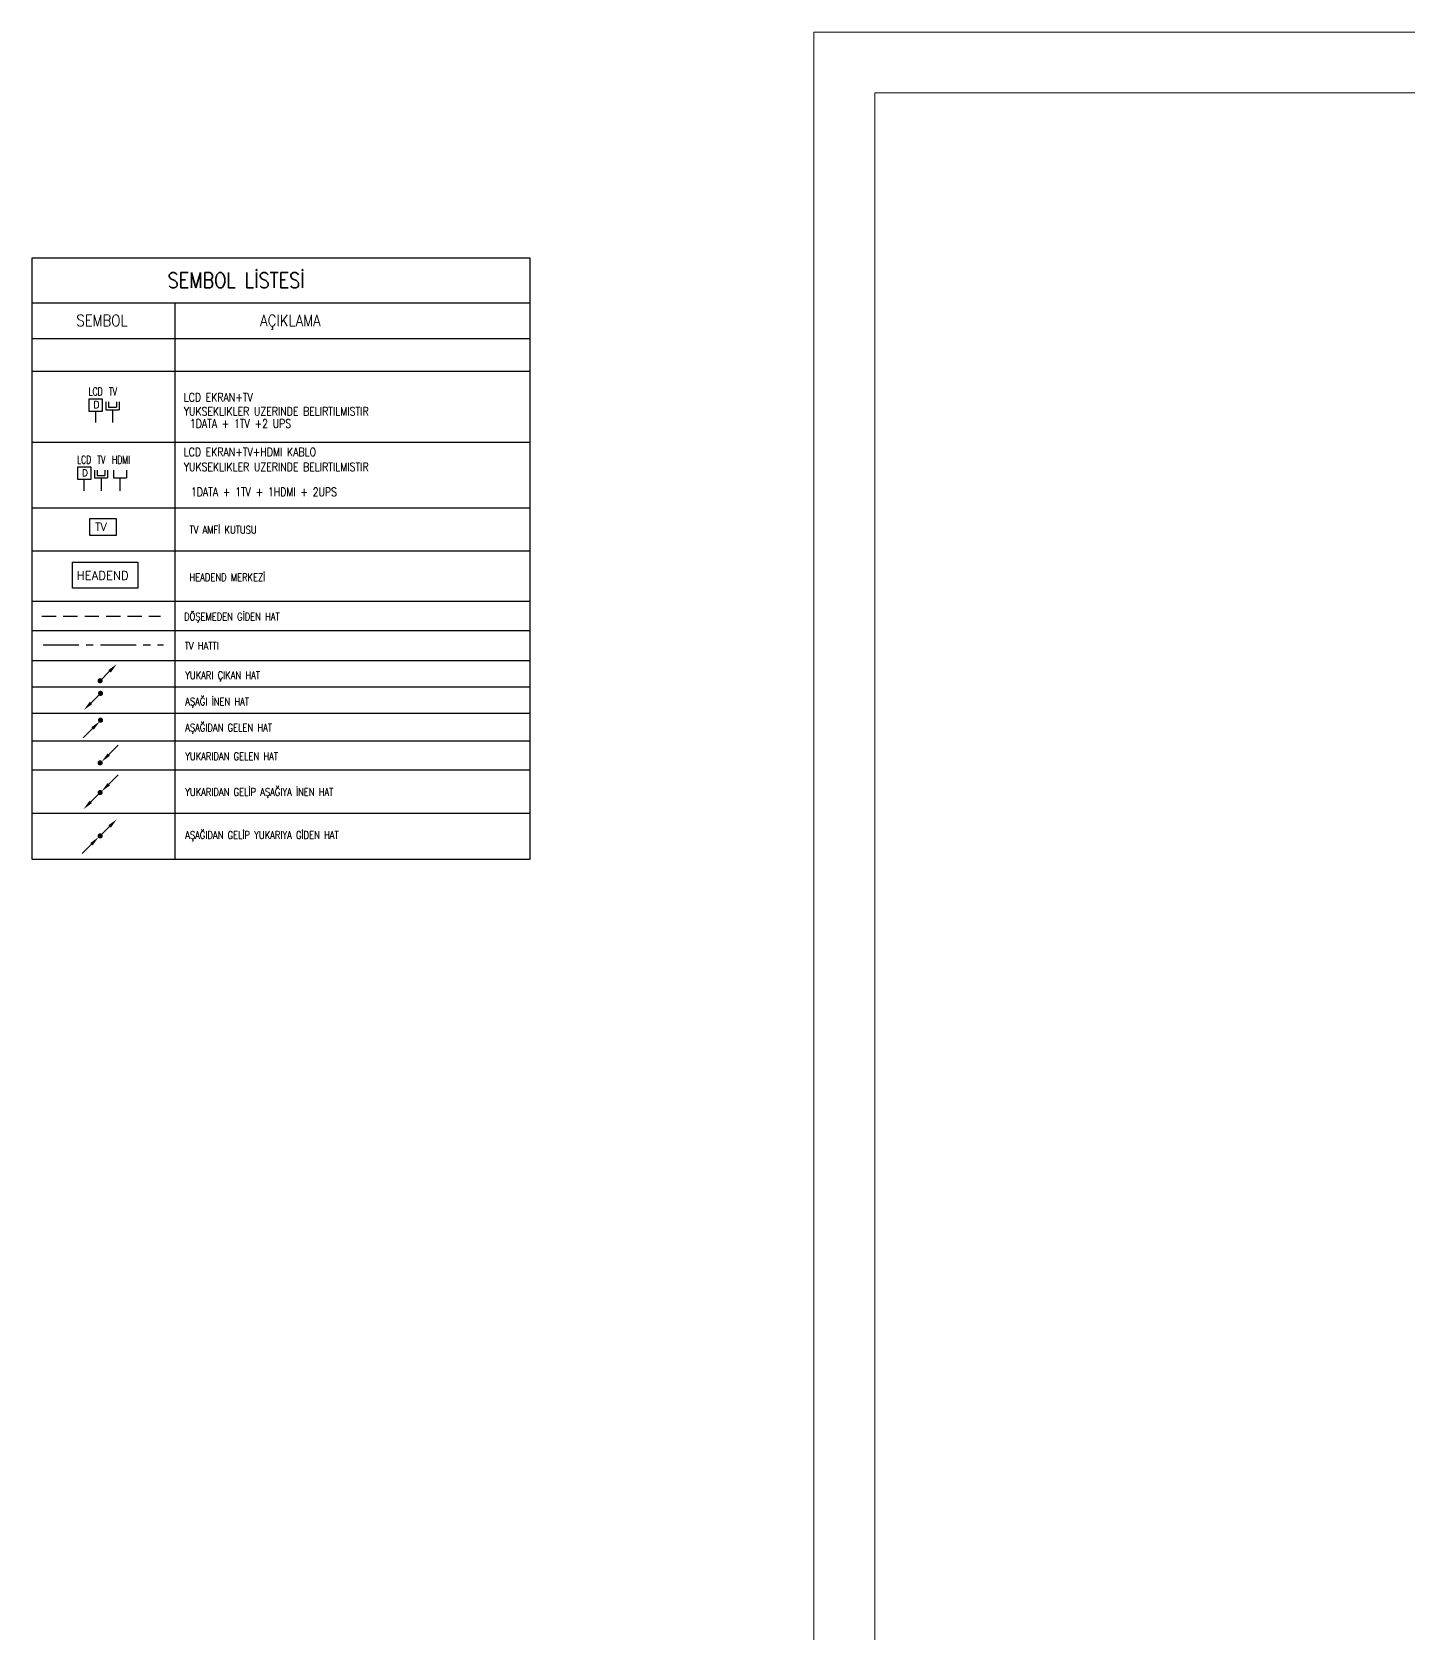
# Model space of a CAD drawing. Extents: x -2598 to 23780, y 0 to 8114.
# Drawn here: x -1026 to 781, y 2103 to 4205 of the extents above; entities that cross this region are included whole.
import ezdxf
from ezdxf.enums import TextEntityAlignment as Align

# ---------------------------------------------------------------- set-up
doc = ezdxf.new("R2010")
doc.units = 0
doc.header["$LTSCALE"] = 25
doc.header["$MEASUREMENT"] = 0
doc.linetypes.add('CENTER', pattern=[2, 1.25, -0.25, 0.25, -0.25])
doc.linetypes.add('HIDDEN', pattern=[0.375, 0.25, -0.125])
for name, color, linetype, lineweight in [('40A', 9, 'Continuous', 9), ('E-AŞAĞI İNEN HAT', 7, 'Continuous', 30), ('E-AŞAĞIDAN GELEN HAT', 7, 'Continuous', 30), ('E-AŞAĞIDAN GELİP YUKARIYA GİDEN HAT', 7, 'Continuous', 30), ('E-DATA LCD EKRAN', 7, 'Continuous', 30), ('E-DATA PRİZİ (RJ45)', 7, 'Continuous', 30), ('E-HEADEND MERKEZİ', 7, 'Continuous', 30), ('E-KABLO', 7, 'Continuous', 30), ('E-TV AMFİ KUTUSU', 7, 'Continuous', 30), ('E-YAZI', 7, 'Continuous', 30), ('E-YUKARI ÇIKAN HAT', 7, 'Continuous', 30), ('E-YUKARIDAN GELEN HAT', 7, 'Continuous', 30), ('E-YUKARIDAN GELİP AŞAĞIYA İNEN HAT', 7, 'Continuous', 30)]:
    doc.layers.add(name, color=color, linetype=linetype, lineweight=lineweight)
doc.styles.add('E-YAZI', font='txttw.shx')

# ---------------------------------------------------------------- blocks, each defined once
blk = doc.blocks.new('100_TV AMFİ KUTUSU')
at = {"layer": 'E-TV AMFİ KUTUSU', "color": 4}
blk.add_lwpolyline([(-1.8, 0.46), (1.74, 0.46), (1.74, 2.6), (-1.8, 2.6)], close=True, dxfattribs=at)
at = {"layer": 'E-TV AMFİ KUTUSU', "color": 3, "style": 'E-YAZI'}
blk.add_text('TV', height=1.054, dxfattribs=at).set_placement((-1.09, 1.04))
blk = doc.blocks.new('100_YUKARI ÇIKAN HAT')
at = {"layer": 'E-YUKARI ÇIKAN HAT', "color": 3, "linetype": 'Continuous'}
blk.add_line((2.47, 2.47), (0, 0), dxfattribs=at)
at = {"layer": 'E-YUKARI ÇIKAN HAT', "color": 4, "linetype": 'Continuous', "const_width": 0.675}
blk.add_lwpolyline([(-0.34, 0, 1), (0.34, 0, 1)], format="xyb", close=True, dxfattribs=at)
at = {"layer": 'E-YUKARI ÇIKAN HAT', "color": 3, "linetype": 'Continuous'}
blk.add_solid([(2.15, 2.79), (2.79, 2.15), (4.38, 4.38)], dxfattribs=at)
blk = doc.blocks.new('100_AŞAĞI İNEN HAT')
at = {"layer": 'E-AŞAĞI İNEN HAT', "color": 3, "linetype": 'Continuous'}
blk.add_line((-2.47, -2.47), (0, 0), dxfattribs=at)
at = {"layer": 'E-AŞAĞI İNEN HAT', "color": 4, "linetype": 'Continuous', "const_width": 0.675}
blk.add_lwpolyline([(-0.34, 0, 1), (0.34, 0, 1)], format="xyb", close=True, dxfattribs=at)
at = {"layer": 'E-AŞAĞI İNEN HAT', "color": 3, "linetype": 'Continuous'}
blk.add_solid([(-2.15, -2.79), (-2.79, -2.15), (-4.38, -4.38)], dxfattribs=at)
blk = doc.blocks.new('100_AŞAĞIDAN GELEN HAT')
at = {"layer": 'E-AŞAĞIDAN GELEN HAT', "color": 3, "linetype": 'Continuous'}
blk.add_line((-2.07, -2.17), (-4.55, -4.64), dxfattribs=at)
at = {"layer": 'E-AŞAĞIDAN GELEN HAT', "color": 4, "linetype": 'Continuous', "const_width": 0.675}
blk.add_lwpolyline([(-0.34, 0, 1), (0.34, 0, 1)], format="xyb", close=True, dxfattribs=at)
at = {"layer": 'E-AŞAĞIDAN GELEN HAT', "color": 3, "linetype": 'Continuous'}
blk.add_solid([(-2.39, -1.85), (-1.76, -2.49), (-0.16, -0.26)], dxfattribs=at)
blk = doc.blocks.new('100_YUKARIDAN GELEN HAT')
at = {"layer": 'E-YUKARIDAN GELEN HAT', "color": 3, "linetype": 'Continuous'}
blk.add_line((2.28, 2.17), (4.75, 4.65), dxfattribs=at)
at = {"layer": 'E-YUKARIDAN GELEN HAT', "color": 4, "linetype": 'Continuous', "const_width": 0.675}
blk.add_lwpolyline([(-0.34, 0, 1), (0.34, 0, 1)], format="xyb", close=True, dxfattribs=at)
at = {"layer": 'E-YUKARIDAN GELEN HAT', "color": 3, "linetype": 'Continuous'}
blk.add_solid([(2.59, 1.86), (1.96, 2.49), (0.37, 0.27)], dxfattribs=at)
blk = doc.blocks.new('100_YUKARIDAN GELİP AŞAĞIYA İNEN HAT')
at = {"layer": 'E-YUKARIDAN GELİP AŞAĞIYA İNEN HAT', "color": 3, "linetype": 'Continuous'}
for p, q in [((2.28, 2.17), (4.75, 4.65)), ((-2.47, -2.47), (0, 0))]:
    blk.add_line(p, q, dxfattribs=at)
at = {"layer": 'E-YUKARIDAN GELİP AŞAĞIYA İNEN HAT', "color": 4, "linetype": 'Continuous', "const_width": 0.675}
blk.add_lwpolyline([(-0.34, 0, 1), (0.34, 0, 1)], format="xyb", close=True, dxfattribs=at)
at = {"layer": 'E-YUKARIDAN GELİP AŞAĞIYA İNEN HAT', "color": 3, "linetype": 'Continuous'}
for points in [[(2.59, 1.86), (1.96, 2.49), (0.37, 0.27)], [(-2.15, -2.79), (-2.79, -2.15), (-4.38, -4.38)]]:
    blk.add_solid(points, dxfattribs=at)
blk = doc.blocks.new('100_AŞAĞIDAN GELİP YUKARIYA GİDEN HAT')
at = {"layer": 'E-AŞAĞIDAN GELİP YUKARIYA GİDEN HAT', "color": 3, "linetype": 'Continuous'}
for p, q in [((2.47, 2.47), (0, 0)), ((-2.28, -2.17), (-4.75, -4.65))]:
    blk.add_line(p, q, dxfattribs=at)
at = {"layer": 'E-AŞAĞIDAN GELİP YUKARIYA GİDEN HAT', "color": 4, "linetype": 'Continuous', "const_width": 0.675}
blk.add_lwpolyline([(0.34, 0, 1), (-0.34, 0, 1)], format="xyb", close=True, dxfattribs=at)
at = {"layer": 'E-AŞAĞIDAN GELİP YUKARIYA GİDEN HAT', "color": 3, "linetype": 'Continuous'}
for points in [[(2.15, 2.79), (2.79, 2.15), (4.38, 4.38)], [(-2.59, -1.86), (-1.96, -2.49), (-0.37, -0.27)]]:
    blk.add_solid(points, dxfattribs=at)
blk = doc.blocks.new('10_HEADEND MERKEZİ')
at = {"layer": 'E-HEADEND MERKEZİ', "color": 4}
blk.add_lwpolyline([(-43, 34), (43, 34), (43, 0), (-43, 0)], close=True, dxfattribs=at)
at = {"layer": 'E-HEADEND MERKEZİ', "color": 3, "style": 'E-YAZI'}
blk.add_text('HEADEND', height=11.2, dxfattribs=at).set_placement((-37.4, 11.1))
blk = doc.blocks.new('E-LCD+TV')
at = {"layer": 'E-DATA PRİZİ (RJ45)', "color": 1}
for p, q in [((38.5, 77.5), (38.5, 48)), ((48.3, 77.5), (48.3, 57.8)), ((77.8, 77.5), (77.8, 57.8)), ((87.6, 77.5), (87.6, 48)), ((0, 0), (0, 42)), ((38.5, 48), (87.6, 48)), ((48.3, 57.8), (77.8, 57.8)), ((63, 48), (63, 0))]:
    blk.add_line(p, q, dxfattribs=at)
blk.add_lwpolyline([(-24.6, 89.6), (24.6, 89.6), (24.6, 42), (-24.6, 42)], close=True, dxfattribs=at)
at = {"layer": 'E-DATA PRİZİ (RJ45)', "color": 1, "style": 'E-YAZI'}
blk.add_text('D', height=25.6, dxfattribs=at).set_placement((-8.8, 54.6))
at = {"layer": 'E-YAZI', "color": 1, "style": 'E-YAZI', "width": 0.7}
for s, p in [('LCD', (-27, 101.6)), ('TV', (49, 101.6))]:
    blk.add_text(s, height=30, dxfattribs=at).set_placement(p)
blk = doc.blocks.new('E-LCD+TV+HDMI')
at = {"layer": 'E-DATA PRİZİ (RJ45)', "color": 1}
for p, q in [((-24.6, 77.5), (-24.6, 48)), ((-14.7, 77.5), (-14.7, 57.8)), ((14.7, 77.5), (14.7, 57.8)), ((24.6, 77.5), (24.6, 48)), ((46.1, 77.5), (46.1, 48)), ((95.2, 77.5), (95.2, 48)), ((-63, 0), (-63, 42)), ((-24.6, 48), (24.6, 48)), ((-14.7, 57.8), (14.7, 57.8)), ((0, 48), (0, 0)), ((46.1, 48), (95.2, 48)), ((70.6, 48), (70.6, 0))]:
    blk.add_line(p, q, dxfattribs=at)
blk.add_lwpolyline([(-87.6, 89.6), (-38.5, 89.6), (-38.5, 42), (-87.6, 42)], close=True, dxfattribs=at)
at = {"layer": 'E-DATA PRİZİ (RJ45)', "color": 1, "style": 'E-YAZI'}
blk.add_text('D', height=25.6, dxfattribs=at).set_placement((-71.8, 54.6))
at = {"layer": 'E-YAZI', "color": 1, "style": 'E-YAZI', "width": 0.7}
for s, p in [('LCD', (-90, 101.6)), ('TV', (-14, 101.6)), ('HDMI', (41.2, 101.6))]:
    blk.add_text(s, height=30, dxfattribs=at).set_placement(p)

msp = doc.modelspace()

# ---------------------------------------------------------------- linework, layer by layer
at = {"layer": '40A'}
for points in [[(5945, 4205), (0, 4205), (0, 0), (5945, 0)], [(5405.1, 80), (80, 80), (80, 4125), (5405.1, 4125)]]:
    msp.add_lwpolyline(points, close=True, dxfattribs=at)
at = {"layer": 'E-KABLO', "color": 6, "linetype": 'HIDDEN', "ltscale": 3}
msp.add_line((-1013.1, 3438.3), (-857.3, 3438.3), dxfattribs=at)
at = {"layer": 'E-KABLO', "color": 6, "linetype": 'CENTER', "ltscale": 1.5}
msp.add_line((-1011.3, 3400.5), (-853.6, 3400.5), dxfattribs=at)
at = {"layer": 'E-YAZI', "color": 4}
for p, q in [((-1026, 3119.1), (-1026, 3908.7)), ((-1026, 3908.7), (-372.7, 3908.7)), ((-372.7, 3908.7), (-372.7, 3119.1)), ((-1026, 3849.8), (-372.7, 3849.8)), ((-1026, 3802.9), (-372.7, 3802.9)), ((-372.7, 3119.1), (-1026, 3119.1))]:
    msp.add_line(p, q, dxfattribs=at)
at = {"layer": 'E-YAZI', "color": 7}
for p, q in [((-838, 3119.1), (-838, 3849.8)), ((-1026, 3802.9), (-372.7, 3802.9)), ((-1026, 3802.9), (-372.7, 3802.9)), ((-1026, 3760.1), (-372.7, 3760.1)), ((-1026, 3666.7), (-372.7, 3666.7)), ((-1026, 3580.5), (-372.7, 3580.5)), ((-1026, 3524.1), (-372.7, 3524.1)), ((-1026, 3458.1), (-372.7, 3458.1)), ((-372.7, 3418.9), (-1026, 3418.9)), ((-372.7, 3379.7), (-1026, 3379.7)), ((-372.7, 3345.2), (-1026, 3345.2)), ((-372.7, 3310.7), (-1026, 3310.7)), ((-372.7, 3274.3), (-1026, 3274.3)), ((-372.7, 3236.4), (-1026, 3236.4)), ((-372.7, 3179.5), (-1026, 3179.5))]:
    msp.add_line(p, q, dxfattribs=at)

# ---------------------------------------------------------------- block references
at = {"layer": 'E-AŞAĞI İNEN HAT', "xscale": 5, "yscale": 5, "zscale": 5}
msp.add_blockref('100_AŞAĞI İNEN HAT', (-936.1, 3337, 0), dxfattribs=at)
at = {"layer": 'E-AŞAĞIDAN GELEN HAT', "xscale": 5, "yscale": 5, "zscale": 5}
msp.add_blockref('100_AŞAĞIDAN GELEN HAT', (-936.1, 3301.8, 0), dxfattribs=at)
at = {"layer": 'E-AŞAĞIDAN GELİP YUKARIYA GİDEN HAT', "xscale": 5, "yscale": 5, "zscale": 5}
msp.add_blockref('100_AŞAĞIDAN GELİP YUKARIYA GİDEN HAT', (-936.6, 3149.9, 0), dxfattribs=at)
at = {"layer": 'E-DATA LCD EKRAN', "color": 1, "xscale": 0.35, "yscale": 0.35, "zscale": 0.35}
for name, p in [('E-LCD+TV', (-942.4, 3692.4)), ('E-LCD+TV+HDMI', (-935.4, 3602.9))]:
    msp.add_blockref(name, p, dxfattribs=at)
at = {"layer": 'E-HEADEND MERKEZİ', "color": 6}
msp.add_blockref('10_HEADEND MERKEZİ', (-930, 3475, 0), dxfattribs=at)
at = {"layer": 'E-TV AMFİ KUTUSU', "xscale": 10, "yscale": 10, "zscale": 10}
msp.add_blockref('100_TV AMFİ KUTUSU', (-932.4, 3539.9), dxfattribs=at)
at = {"layer": 'E-YUKARI ÇIKAN HAT', "xscale": 5, "yscale": 5, "zscale": 5}
msp.add_blockref('100_YUKARI ÇIKAN HAT', (-936.6, 3353.6, 0), dxfattribs=at)
at = {"layer": 'E-YUKARIDAN GELEN HAT', "xscale": 5, "yscale": 5, "zscale": 5}
msp.add_blockref('100_YUKARIDAN GELEN HAT', (-936.6, 3245.8, 0), dxfattribs=at)
at = {"layer": 'E-YUKARIDAN GELİP AŞAĞIYA İNEN HAT', "xscale": 5, "yscale": 5, "zscale": 5}
msp.add_blockref('100_YUKARIDAN GELİP AŞAĞIYA İNEN HAT', (-936.6, 3206.9, 0), dxfattribs=at)

# ---------------------------------------------------------------- texts
at = {"layer": 'E-YAZI', "color": 4, "style": 'E-YAZI', "width": 0.85}
for s, height, p in [('SEMBOL LİSTESİ', 20, (-758.1, 3879.2)), ('SEMBOL', 15, (-934.2, 3826.4)), ('AÇIKLAMA', 15, (-686.9, 3826.4))]:
    msp.add_text(s, height=height, dxfattribs=at).set_placement(p, align=Align.MIDDLE_CENTER)
at = {"layer": 'E-YAZI', "color": 3, "style": 'E-YAZI', "width": 0.8}
for s, height, p in [('LCD EKRAN+TV', 11.2, (-826.9, 3720)), ('YUKSEKLIKLER UZERINDE BELIRTILMISTIR', 11.2, (-826.9, 3701.5)), ('1DATA + 1TV +2 UPS', 11.2, (-818.8, 3685.5)), ('LCD EKRAN+TV+HDMI KABLO', 11.2, (-826.9, 3648.2)), ('YUKSEKLIKLER UZERINDE BELIRTILMISTIR', 11.2, (-826.9, 3628.6)), ('1DATA + 1TV + 1HDMI + 2UPS', 11.2, (-817.4, 3595.8)), ('TV AMFİ KUTUSU', 10, (-819.3, 3546.7)), ('HEADEND MERKEZİ', 10, (-819.3, 3484.4)), ('DÖŞEMEDEN GİDEN HAT', 10, (-826.4, 3432.8)), ('TV HATTI', 10, (-825.5, 3394.4)), ('YUKARI ÇIKAN HAT', 10, (-824.9, 3355.8)), ('AŞAĞI İNEN HAT', 10, (-824.9, 3321.3)), ('AŞAĞIDAN GELEN HAT', 10, (-824.9, 3287.1)), ('YUKARIDAN GELEN HAT', 10, (-824.9, 3249.5)), ('YUKARIDAN GELİP AŞAĞIYA İNEN HAT', 10, (-824.9, 3202.6)), ('AŞAĞIDAN GELİP YUKARIYA GİDEN HAT', 10, (-824.9, 3146))]:
    msp.add_text(s, height=height, dxfattribs=at).set_placement(p)

doc.saveas('drawing.dxf')
